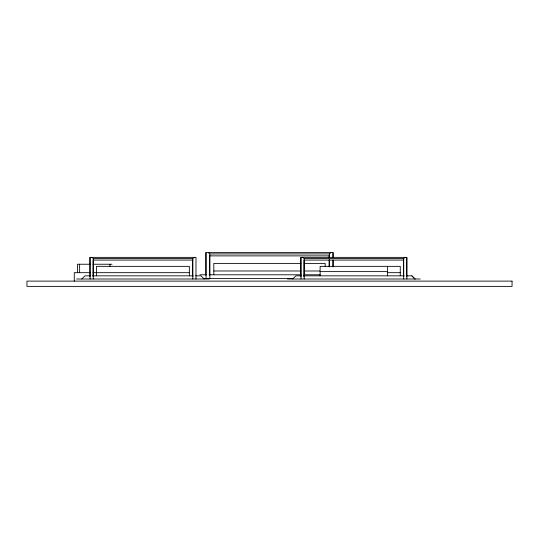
<?xml version="1.0" encoding="UTF-8"?>
<svg xmlns="http://www.w3.org/2000/svg" width="539" height="539" viewBox="0 0 539 539"><rect width="100%" height="100%" fill="white"/><g stroke="black" fill="none" stroke-linecap="round" stroke-linejoin="round"><path stroke-width="0.81" d="M81.78 279.007L84.933 275.84L90.282 275.84M292.69 279.007L295.844 275.84L301.193 275.84M91.98 257.366L93.26 258.464L192.821 258.464L194.101 257.366M208.337 252.616L209.866 253.93L329.342 253.93L330.879 252.616M302.898 257.366L304.171 258.464L403.731 258.464L405.011 257.366M209.658 255.877L329.342 255.877M192.821 260.081L93.085 260.081L93.085 276.541M403.731 260.081L303.996 260.081L303.996 276.541M300.91 263.396L213.821 263.396L213.821 274.782M304.218 263.396L325.179 263.396L325.179 266.434M90.565 264.238L77.522 264.238L77.522 272.673M93.092 264.238L112.024 264.238M213.821 270.989L300.91 270.989M304.218 270.989L319.667 270.989M320.119 271.622L387.608 271.622M90.565 272.673L74.274 272.673L74.274 281.115M93.092 272.673L189.351 272.673M387.622 272.673L400.268 272.673M199.875 274.782L206.181 274.782M209.112 274.782L300.91 274.782M304.158 274.782L320.193 274.782M92.634 275.84L193.272 275.84M195.623 275.84L200.973 275.84L204.119 279.007M303.545 275.84L404.183 275.84M406.541 275.84L411.884 275.84L415.037 279.007L411.884 275.84M203.419 278.582L293.277 278.582M76.599 279.007L209.307 279.007M287.509 279.007L420.225 279.007M406.898 279.007L406.898 257.366L300.829 257.366L300.829 276.507M406.723 257.366L406.723 276.507M403.731 258.464L403.731 279.007M403.556 260.081L403.556 276.541M400.268 275.84L400.268 266.347L320.119 266.347L320.119 275.84M387.608 266.347L387.608 275.84M333.142 257.642L333.142 252.616L205.858 252.616L205.858 275.234M333.142 260.155L333.142 266.852M332.927 252.616L332.927 257.642M332.927 260.155L332.927 266.852M329.342 253.93L329.342 257.554M329.342 259.683L329.342 266.805M329.134 255.574L329.134 257.554M329.134 259.683L329.134 266.805M304.171 258.464L304.171 279.007M301.011 257.366L301.011 279.007M209.866 253.93L209.866 278.582M209.658 255.574L209.658 275.294M206.073 252.616L206.073 278.582M195.987 279.007L195.987 257.366L89.919 257.366L89.919 276.507M192.821 258.464L192.821 279.007M192.645 260.081L192.645 276.541M189.351 275.84L189.351 266.347L96.548 266.347L96.548 275.84M109.916 264.238L109.916 266.542M93.26 258.464L93.26 279.007M90.094 257.366L90.094 279.007M79.631 264.238L79.631 272.673M512.05 281.115L26.95 281.115L26.95 286.384L512.05 286.384L512.05 281.115"/></g></svg>
